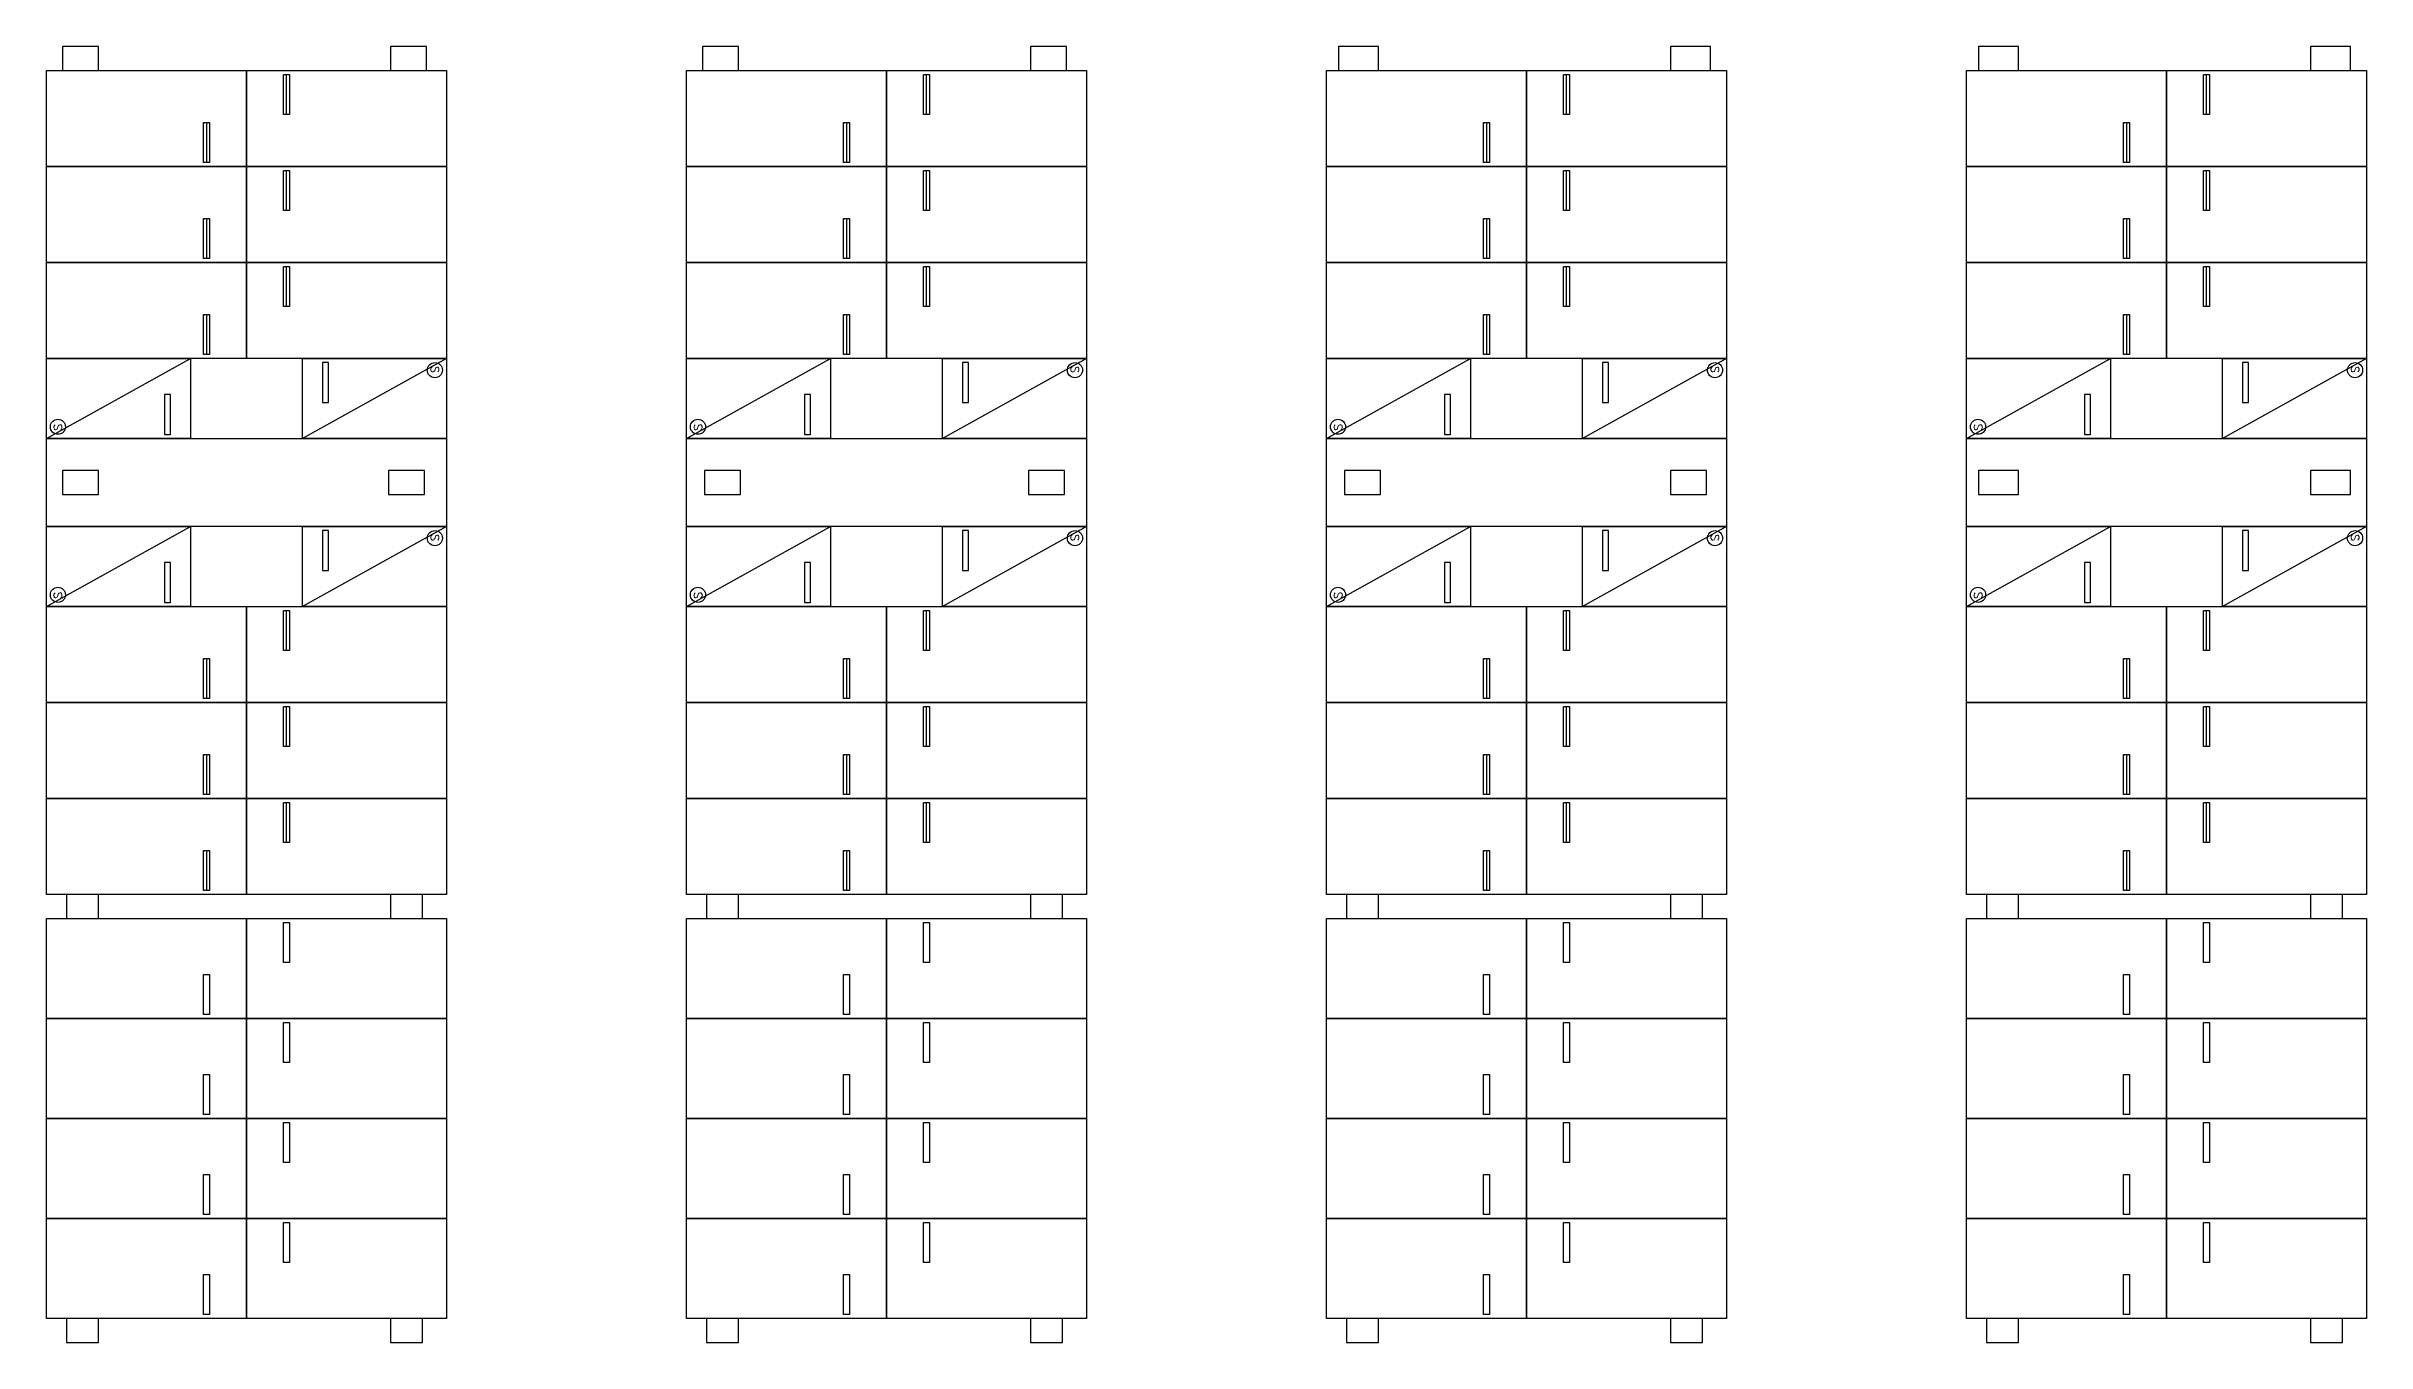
# Model space of a CAD drawing. Header units: millimetres. Extents: x -7614 to 421357, y 87385 to 341757.
# Drawn here: x 243220 to 301220, y 181027 to 213427 of the extents above; entities that cross this region are included whole.
import ezdxf

# ---------------------------------------------------------------- set-up
doc = ezdxf.new("R2010")
doc.units = ezdxf.units.MM
doc.header["$LTSCALE"] = 600
doc.header["$MEASUREMENT"] = 0
doc.layers.add('e-plan', color=9, linetype='CONTINUOUS')
doc.styles.add('kiahn', font='romans.shx', dxfattribs={"bigfont": 'cadhs.shx'})

msp = doc.modelspace()

# ---------------------------------------------------------------- linework, layer by layer
at = {"layer": 'e-plan', "ltscale": 0.5}
for p, q in [((244520, 213427), (243620, 213427)), ((243620, 213427), (243620, 212827)), ((244520, 212827), (244520, 213427)), ((252720, 213427), (251820, 213427)), ((251820, 213427), (251820, 212827)), ((252720, 212827), (252720, 213427)), ((260520, 213427), (259620, 213427)), ((259620, 213427), (259620, 212827)), ((260520, 212827), (260520, 213427)), ((268720, 213427), (267820, 213427)), ((267820, 213427), (267820, 212827)), ((268720, 212827), (268720, 213427)), ((276520, 213427), (275520, 213427)), ((275520, 213427), (275520, 212827)), ((276520, 212827), (276520, 213427)), ((284820, 213427), (283820, 213427)), ((283820, 213427), (283820, 212827)), ((284820, 212827), (284820, 213427)), ((292520, 213427), (291520, 213427)), ((291520, 213427), (291520, 212827)), ((292520, 212827), (292520, 213427)), ((300820, 213427), (299820, 213427)), ((299820, 213427), (299820, 212827)), ((300820, 212827), (300820, 213427)), ((243620, 212827), (244520, 212827)), ((251820, 212827), (252720, 212827)), ((259620, 212827), (260520, 212827)), ((267820, 212827), (268720, 212827)), ((275520, 212827), (276520, 212827)), ((283820, 212827), (284820, 212827)), ((291520, 212827), (292520, 212827)), ((299820, 212827), (300820, 212827)), ((244520, 202827), (243620, 202827)), ((243620, 202827), (243620, 202227)), ((244520, 202227), (244520, 202827)), ((252670, 202827), (251770, 202827)), ((251770, 202827), (251770, 202227)), ((252670, 202227), (252670, 202827)), ((260570, 202827), (259670, 202827)), ((259670, 202827), (259670, 202227)), ((260570, 202227), (260570, 202827)), ((268670, 202827), (267770, 202827)), ((267770, 202827), (267770, 202227)), ((268670, 202227), (268670, 202827)), ((276570, 202827), (275670, 202827)), ((275670, 202827), (275670, 202227)), ((276570, 202227), (276570, 202827)), ((284720, 202827), (283820, 202827)), ((283820, 202827), (283820, 202227)), ((284720, 202227), (284720, 202827)), ((292520, 202827), (291520, 202827)), ((291520, 202827), (291520, 202227)), ((292520, 202227), (292520, 202827)), ((300820, 202827), (299820, 202827)), ((299820, 202827), (299820, 202227)), ((300820, 202227), (300820, 202827)), ((243620, 202227), (244520, 202227)), ((251770, 202227), (252670, 202227)), ((259670, 202227), (260570, 202227)), ((267770, 202227), (268670, 202227)), ((275670, 202227), (276570, 202227)), ((283820, 202227), (284720, 202227)), ((291520, 202227), (292520, 202227)), ((299820, 202227), (300820, 202227)), ((244520, 192227), (243720, 192227)), ((243720, 192227), (243720, 191627)), ((244520, 191627), (244520, 192227)), ((252620, 192227), (251820, 192227)), ((251820, 192227), (251820, 191627)), ((252620, 191627), (252620, 192227)), ((260520, 192227), (259720, 192227)), ((259720, 192227), (259720, 191627)), ((260520, 191627), (260520, 192227)), ((268620, 192227), (267820, 192227)), ((267820, 192227), (267820, 191627)), ((268620, 191627), (268620, 192227)), ((276520, 192227), (275720, 192227)), ((275720, 192227), (275720, 191627)), ((276520, 191627), (276520, 192227)), ((284620, 192227), (283820, 192227)), ((283820, 192227), (283820, 191627)), ((284620, 191627), (284620, 192227)), ((292520, 192227), (291720, 192227)), ((291720, 192227), (291720, 191627)), ((292520, 191627), (292520, 192227)), ((300620, 192227), (299820, 192227)), ((299820, 192227), (299820, 191627)), ((300620, 191627), (300620, 192227)), ((243720, 191627), (244520, 191627)), ((251820, 191627), (252620, 191627)), ((259720, 191627), (260520, 191627)), ((267820, 191627), (268620, 191627)), ((275720, 191627), (276520, 191627)), ((283820, 191627), (284620, 191627)), ((291720, 191627), (292520, 191627)), ((299820, 191627), (300620, 191627)), ((244520, 181627), (243720, 181627)), ((243720, 181627), (243720, 181027)), ((244520, 181027), (244520, 181627)), ((252620, 181627), (251820, 181627)), ((251820, 181627), (251820, 181027)), ((252620, 181027), (252620, 181627)), ((260520, 181627), (259720, 181627)), ((259720, 181627), (259720, 181027)), ((260520, 181027), (260520, 181627)), ((268620, 181627), (267820, 181627)), ((267820, 181627), (267820, 181027)), ((268620, 181027), (268620, 181627)), ((276520, 181627), (275720, 181627)), ((275720, 181627), (275720, 181027)), ((276520, 181027), (276520, 181627)), ((284620, 181627), (283820, 181627)), ((283820, 181627), (283820, 181027)), ((284620, 181027), (284620, 181627)), ((292520, 181627), (291720, 181627)), ((291720, 181627), (291720, 181027)), ((292520, 181027), (292520, 181627)), ((300620, 181627), (299820, 181627)), ((299820, 181627), (299820, 181027)), ((300620, 181027), (300620, 181627)), ((243720, 181027), (244520, 181027)), ((251820, 181027), (252620, 181027)), ((259720, 181027), (260520, 181027)), ((267820, 181027), (268620, 181027)), ((275720, 181027), (276520, 181027)), ((283820, 181027), (284620, 181027)), ((291720, 181027), (292520, 181027)), ((299820, 181027), (300620, 181027))]:
    msp.add_line(p, q, dxfattribs=at)
at = {"layer": 'e-plan'}
for p, q in [((243220, 210427), (243220, 212827)), ((243220, 212827), (248220, 212827)), ((248220, 212827), (248220, 210427)), ((248220, 210427), (248220, 212827)), ((248220, 212827), (253220, 212827)), ((249145, 212727), (249295, 212727)), ((249145, 211727), (249145, 212727)), ((249220, 211727), (249220, 212727)), ((249295, 212727), (249295, 211727)), ((253220, 212827), (253220, 210427)), ((259220, 210427), (259220, 212827)), ((259220, 212827), (264220, 212827)), ((264220, 212827), (264220, 210427)), ((264220, 210427), (264220, 212827)), ((264220, 212827), (269220, 212827)), ((265145, 212727), (265295, 212727)), ((265145, 211727), (265145, 212727)), ((265220, 211727), (265220, 212727)), ((265295, 212727), (265295, 211727)), ((269220, 212827), (269220, 210427)), ((275220, 210427), (275220, 212827)), ((275220, 212827), (280220, 212827)), ((280220, 212827), (280220, 210427)), ((280220, 210427), (280220, 212827)), ((280220, 212827), (285220, 212827)), ((281145, 212727), (281295, 212727)), ((281145, 211727), (281145, 212727)), ((281220, 211727), (281220, 212727)), ((281295, 212727), (281295, 211727)), ((285220, 212827), (285220, 210427)), ((291220, 210427), (291220, 212827)), ((291220, 212827), (296220, 212827)), ((296220, 212827), (296220, 210427)), ((296220, 210427), (296220, 212827)), ((296220, 212827), (301220, 212827)), ((297145, 212727), (297295, 212727)), ((297145, 211727), (297145, 212727)), ((297220, 211727), (297220, 212727)), ((297295, 212727), (297295, 211727)), ((301220, 212827), (301220, 210427)), ((249295, 211727), (249145, 211727)), ((265295, 211727), (265145, 211727)), ((281295, 211727), (281145, 211727)), ((297295, 211727), (297145, 211727)), ((247145, 210527), (247145, 211527)), ((247145, 211527), (247295, 211527)), ((247220, 211527), (247220, 210527)), ((247295, 211527), (247295, 210527)), ((263145, 210527), (263145, 211527)), ((263145, 211527), (263295, 211527)), ((263220, 211527), (263220, 210527)), ((263295, 211527), (263295, 210527)), ((279145, 210527), (279145, 211527)), ((279145, 211527), (279295, 211527)), ((279220, 211527), (279220, 210527)), ((279295, 211527), (279295, 210527)), ((295145, 210527), (295145, 211527)), ((295145, 211527), (295295, 211527)), ((295220, 211527), (295220, 210527)), ((295295, 211527), (295295, 210527)), ((243220, 208027), (243220, 210427)), ((243220, 210427), (248220, 210427)), ((248220, 210427), (243220, 210427)), ((247295, 210527), (247145, 210527)), ((248220, 210427), (248220, 208027)), ((253220, 210427), (248220, 210427)), ((248220, 208027), (248220, 210427)), ((248220, 210427), (253220, 210427)), ((249145, 210327), (249295, 210327)), ((249145, 209327), (249145, 210327)), ((249220, 209327), (249220, 210327)), ((249295, 210327), (249295, 209327)), ((253220, 210427), (253220, 208027)), ((259220, 208027), (259220, 210427)), ((259220, 210427), (264220, 210427)), ((264220, 210427), (259220, 210427)), ((263295, 210527), (263145, 210527)), ((264220, 210427), (264220, 208027)), ((269220, 210427), (264220, 210427)), ((264220, 208027), (264220, 210427)), ((264220, 210427), (269220, 210427)), ((265145, 210327), (265295, 210327)), ((265145, 209327), (265145, 210327)), ((265220, 209327), (265220, 210327)), ((265295, 210327), (265295, 209327)), ((269220, 210427), (269220, 208027)), ((275220, 208027), (275220, 210427)), ((275220, 210427), (280220, 210427)), ((280220, 210427), (275220, 210427)), ((279295, 210527), (279145, 210527)), ((280220, 210427), (280220, 208027)), ((285220, 210427), (280220, 210427)), ((280220, 208027), (280220, 210427)), ((280220, 210427), (285220, 210427)), ((281145, 210327), (281295, 210327)), ((281145, 209327), (281145, 210327)), ((281220, 209327), (281220, 210327)), ((281295, 210327), (281295, 209327)), ((285220, 210427), (285220, 208027)), ((296220, 210427), (291220, 210427)), ((291220, 208027), (291220, 210427)), ((291220, 210427), (296220, 210427)), ((295295, 210527), (295145, 210527)), ((296220, 210427), (296220, 208027)), ((301220, 210427), (296220, 210427)), ((296220, 208027), (296220, 210427)), ((296220, 210427), (301220, 210427)), ((297145, 210327), (297295, 210327)), ((297145, 209327), (297145, 210327)), ((297220, 209327), (297220, 210327)), ((297295, 210327), (297295, 209327)), ((301220, 210427), (301220, 208027)), ((247145, 208127), (247145, 209127)), ((247145, 209127), (247295, 209127)), ((247220, 209127), (247220, 208127)), ((247295, 209127), (247295, 208127)), ((249295, 209327), (249145, 209327)), ((263145, 208127), (263145, 209127)), ((263145, 209127), (263295, 209127)), ((263220, 209127), (263220, 208127)), ((263295, 209127), (263295, 208127)), ((265295, 209327), (265145, 209327)), ((279145, 208127), (279145, 209127)), ((279145, 209127), (279295, 209127)), ((279220, 209127), (279220, 208127)), ((279295, 209127), (279295, 208127)), ((281295, 209327), (281145, 209327)), ((295145, 208127), (295145, 209127)), ((295145, 209127), (295295, 209127)), ((295220, 209127), (295220, 208127)), ((295295, 209127), (295295, 208127)), ((297295, 209327), (297145, 209327)), ((243220, 205627), (243220, 208027)), ((243220, 208027), (248220, 208027)), ((248220, 208027), (243220, 208027)), ((247295, 208127), (247145, 208127)), ((248220, 208027), (248220, 205627)), ((248220, 205627), (248220, 208027)), ((248220, 208027), (253220, 208027)), ((253220, 208027), (248220, 208027)), ((249145, 207927), (249295, 207927)), ((249145, 206927), (249145, 207927)), ((249220, 206927), (249220, 207927)), ((249295, 207927), (249295, 206927)), ((253220, 208027), (253220, 205627)), ((259220, 205627), (259220, 208027)), ((259220, 208027), (264220, 208027)), ((264220, 208027), (259220, 208027)), ((263295, 208127), (263145, 208127)), ((264220, 208027), (264220, 205627)), ((264220, 205627), (264220, 208027)), ((264220, 208027), (269220, 208027)), ((269220, 208027), (264220, 208027)), ((265145, 207927), (265295, 207927)), ((265145, 206927), (265145, 207927)), ((265220, 206927), (265220, 207927)), ((265295, 207927), (265295, 206927)), ((269220, 208027), (269220, 205627)), ((275220, 205627), (275220, 208027)), ((275220, 208027), (280220, 208027)), ((280220, 208027), (275220, 208027)), ((279295, 208127), (279145, 208127)), ((280220, 208027), (280220, 205627)), ((280220, 205627), (280220, 208027)), ((280220, 208027), (285220, 208027)), ((285220, 208027), (280220, 208027)), ((281145, 207927), (281295, 207927)), ((281145, 206927), (281145, 207927)), ((281220, 206927), (281220, 207927)), ((281295, 207927), (281295, 206927)), ((285220, 208027), (285220, 205627)), ((291220, 205627), (291220, 208027)), ((291220, 208027), (296220, 208027)), ((296220, 208027), (291220, 208027)), ((295295, 208127), (295145, 208127)), ((296220, 208027), (296220, 205627)), ((296220, 205627), (296220, 208027)), ((296220, 208027), (301220, 208027)), ((301220, 208027), (296220, 208027)), ((297145, 207927), (297295, 207927)), ((297145, 206927), (297145, 207927)), ((297220, 206927), (297220, 207927)), ((297295, 207927), (297295, 206927)), ((301220, 208027), (301220, 205627)), ((247145, 205727), (247145, 206727)), ((247145, 206727), (247295, 206727)), ((247220, 206727), (247220, 205727)), ((247295, 206727), (247295, 205727)), ((249295, 206927), (249145, 206927)), ((263145, 205727), (263145, 206727)), ((263145, 206727), (263295, 206727)), ((263220, 206727), (263220, 205727)), ((263295, 206727), (263295, 205727)), ((265295, 206927), (265145, 206927)), ((279145, 205727), (279145, 206727)), ((279145, 206727), (279295, 206727)), ((279220, 206727), (279220, 205727)), ((279295, 206727), (279295, 205727)), ((281295, 206927), (281145, 206927)), ((295145, 205727), (295145, 206727)), ((295145, 206727), (295295, 206727)), ((295220, 206727), (295220, 205727)), ((295295, 206727), (295295, 205727)), ((297295, 206927), (297145, 206927)), ((243220, 203627), (246820, 205627)), ((243220, 203627), (243220, 205627)), ((243220, 205627), (246820, 205627)), ((248220, 205627), (243220, 205627)), ((246820, 205627), (246820, 203627)), ((247295, 205727), (247145, 205727)), ((253220, 205627), (248220, 205627)), ((253220, 205627), (249620, 203627)), ((249620, 205627), (253220, 205627)), ((249620, 203627), (249620, 205627)), ((250270, 205527), (250120, 205527)), ((250120, 205527), (250120, 204527)), ((250270, 204527), (250270, 205527)), ((253220, 205627), (253220, 203627)), ((259220, 203627), (262820, 205627)), ((259220, 203627), (259220, 205627)), ((259220, 205627), (262820, 205627)), ((264220, 205627), (259220, 205627)), ((262820, 205627), (262820, 203627)), ((263295, 205727), (263145, 205727)), ((269220, 205627), (264220, 205627)), ((269220, 205627), (265620, 203627)), ((265620, 205627), (269220, 205627)), ((265620, 203627), (265620, 205627)), ((266270, 205527), (266120, 205527)), ((266120, 205527), (266120, 204527)), ((266270, 204527), (266270, 205527)), ((269220, 205627), (269220, 203627)), ((275220, 203627), (278820, 205627)), ((275220, 203627), (275220, 205627)), ((275220, 205627), (278820, 205627)), ((280220, 205627), (275220, 205627)), ((278820, 205627), (278820, 203627)), ((279295, 205727), (279145, 205727)), ((285220, 205627), (280220, 205627)), ((285220, 205627), (281620, 203627)), ((281620, 205627), (285220, 205627)), ((281620, 203627), (281620, 205627)), ((282270, 205527), (282120, 205527)), ((282120, 205527), (282120, 204527)), ((282270, 204527), (282270, 205527)), ((285220, 205627), (285220, 203627)), ((291220, 203627), (294820, 205627)), ((291220, 203627), (291220, 205627)), ((291220, 205627), (294820, 205627)), ((296220, 205627), (291220, 205627)), ((294820, 205627), (294820, 203627)), ((295295, 205727), (295145, 205727)), ((301220, 205627), (296220, 205627)), ((301220, 205627), (297620, 203627)), ((297620, 205627), (301220, 205627)), ((297620, 203627), (297620, 205627)), ((298270, 205527), (298120, 205527)), ((298120, 205527), (298120, 204527)), ((298270, 204527), (298270, 205527)), ((301220, 205627), (301220, 203627)), ((246320, 204727), (246170, 204727)), ((246170, 204727), (246170, 203727)), ((246320, 203727), (246320, 204727)), ((250120, 204527), (250270, 204527)), ((262320, 204727), (262170, 204727)), ((262170, 204727), (262170, 203727)), ((262320, 203727), (262320, 204727)), ((266120, 204527), (266270, 204527)), ((278320, 204727), (278170, 204727)), ((278170, 204727), (278170, 203727)), ((278320, 203727), (278320, 204727)), ((282120, 204527), (282270, 204527)), ((294320, 204727), (294170, 204727)), ((294170, 204727), (294170, 203727)), ((294320, 203727), (294320, 204727)), ((298120, 204527), (298270, 204527)), ((243220, 203627), (253220, 203627)), ((243220, 201427), (243220, 203627)), ((246820, 203627), (243220, 203627)), ((246170, 203727), (246320, 203727)), ((253220, 203627), (249620, 203627)), ((253220, 203627), (253220, 201427)), ((259220, 203627), (269220, 203627)), ((259220, 201427), (259220, 203627)), ((262820, 203627), (259220, 203627)), ((262170, 203727), (262320, 203727)), ((269220, 203627), (265620, 203627)), ((269220, 203627), (269220, 201427)), ((275220, 203627), (285220, 203627)), ((275220, 201427), (275220, 203627)), ((278820, 203627), (275220, 203627)), ((278170, 203727), (278320, 203727)), ((285220, 203627), (281620, 203627)), ((285220, 203627), (285220, 201427)), ((291220, 203627), (301220, 203627)), ((291220, 201427), (291220, 203627)), ((294820, 203627), (291220, 203627)), ((294170, 203727), (294320, 203727)), ((301220, 203627), (297620, 203627)), ((301220, 203627), (301220, 201427)), ((243220, 199427), (246820, 201427)), ((253220, 201427), (243220, 201427)), ((243220, 199427), (243220, 201427)), ((243220, 201427), (246820, 201427)), ((246820, 201427), (246820, 199427)), ((253220, 201427), (249620, 199427)), ((249620, 201427), (253220, 201427)), ((249620, 199427), (249620, 201427)), ((250270, 201327), (250120, 201327)), ((250120, 201327), (250120, 200327)), ((250270, 200327), (250270, 201327)), ((253220, 201427), (253220, 199427)), ((259220, 199427), (262820, 201427)), ((269220, 201427), (259220, 201427)), ((259220, 199427), (259220, 201427)), ((259220, 201427), (262820, 201427)), ((262820, 201427), (262820, 199427)), ((269220, 201427), (265620, 199427)), ((265620, 201427), (269220, 201427)), ((265620, 199427), (265620, 201427)), ((266270, 201327), (266120, 201327)), ((266120, 201327), (266120, 200327)), ((266270, 200327), (266270, 201327)), ((269220, 201427), (269220, 199427)), ((275220, 199427), (278820, 201427)), ((285220, 201427), (275220, 201427)), ((275220, 199427), (275220, 201427)), ((275220, 201427), (278820, 201427)), ((278820, 201427), (278820, 199427)), ((285220, 201427), (281620, 199427)), ((281620, 201427), (285220, 201427)), ((281620, 199427), (281620, 201427)), ((282270, 201327), (282120, 201327)), ((282120, 201327), (282120, 200327)), ((282270, 200327), (282270, 201327)), ((285220, 201427), (285220, 199427)), ((291220, 199427), (294820, 201427)), ((301220, 201427), (291220, 201427)), ((291220, 199427), (291220, 201427)), ((291220, 201427), (294820, 201427)), ((294820, 201427), (294820, 199427)), ((301220, 201427), (297620, 199427)), ((297620, 201427), (301220, 201427)), ((297620, 199427), (297620, 201427)), ((298270, 201327), (298120, 201327)), ((298120, 201327), (298120, 200327)), ((298270, 200327), (298270, 201327)), ((301220, 201427), (301220, 199427)), ((246320, 200527), (246170, 200527)), ((246170, 200527), (246170, 199527)), ((246320, 199527), (246320, 200527)), ((250120, 200327), (250270, 200327)), ((262320, 200527), (262170, 200527)), ((262170, 200527), (262170, 199527)), ((262320, 199527), (262320, 200527)), ((266120, 200327), (266270, 200327)), ((278320, 200527), (278170, 200527)), ((278170, 200527), (278170, 199527)), ((278320, 199527), (278320, 200527)), ((282120, 200327), (282270, 200327)), ((294320, 200527), (294170, 200527)), ((294170, 200527), (294170, 199527)), ((294320, 199527), (294320, 200527)), ((298120, 200327), (298270, 200327)), ((246170, 199527), (246320, 199527)), ((262170, 199527), (262320, 199527)), ((278170, 199527), (278320, 199527)), ((294170, 199527), (294320, 199527)), ((246820, 199427), (243220, 199427)), ((243220, 197027), (243220, 199427)), ((243220, 199427), (248220, 199427)), ((248220, 199427), (248220, 197027)), ((248220, 197027), (248220, 199427)), ((248220, 199427), (253220, 199427)), ((249145, 199327), (249295, 199327)), ((249145, 198327), (249145, 199327)), ((249220, 198327), (249220, 199327)), ((249295, 199327), (249295, 198327)), ((253220, 199427), (249620, 199427)), ((253220, 199427), (253220, 197027)), ((262820, 199427), (259220, 199427)), ((259220, 197027), (259220, 199427)), ((259220, 199427), (264220, 199427)), ((264220, 199427), (264220, 197027)), ((264220, 197027), (264220, 199427)), ((264220, 199427), (269220, 199427)), ((265145, 199327), (265295, 199327)), ((265145, 198327), (265145, 199327)), ((265220, 198327), (265220, 199327)), ((265295, 199327), (265295, 198327)), ((269220, 199427), (265620, 199427)), ((269220, 199427), (269220, 197027)), ((278820, 199427), (275220, 199427)), ((275220, 197027), (275220, 199427)), ((275220, 199427), (280220, 199427)), ((280220, 199427), (280220, 197027)), ((280220, 197027), (280220, 199427)), ((280220, 199427), (285220, 199427)), ((281145, 199327), (281295, 199327)), ((281145, 198327), (281145, 199327)), ((281220, 198327), (281220, 199327)), ((281295, 199327), (281295, 198327)), ((285220, 199427), (281620, 199427)), ((285220, 199427), (285220, 197027)), ((294820, 199427), (291220, 199427)), ((291220, 197027), (291220, 199427)), ((291220, 199427), (296220, 199427)), ((296220, 199427), (296220, 197027)), ((296220, 197027), (296220, 199427)), ((296220, 199427), (301220, 199427)), ((297145, 199327), (297295, 199327)), ((297145, 198327), (297145, 199327)), ((297220, 198327), (297220, 199327)), ((297295, 199327), (297295, 198327)), ((301220, 199427), (297620, 199427)), ((301220, 199427), (301220, 197027)), ((247145, 197127), (247145, 198127)), ((247145, 198127), (247295, 198127)), ((247220, 198127), (247220, 197127)), ((247295, 198127), (247295, 197127)), ((249295, 198327), (249145, 198327)), ((263145, 197127), (263145, 198127)), ((263145, 198127), (263295, 198127)), ((263220, 198127), (263220, 197127)), ((263295, 198127), (263295, 197127)), ((265295, 198327), (265145, 198327)), ((279145, 197127), (279145, 198127)), ((279145, 198127), (279295, 198127)), ((279220, 198127), (279220, 197127)), ((279295, 198127), (279295, 197127)), ((281295, 198327), (281145, 198327)), ((295145, 197127), (295145, 198127)), ((295145, 198127), (295295, 198127)), ((295220, 198127), (295220, 197127)), ((295295, 198127), (295295, 197127)), ((297295, 198327), (297145, 198327)), ((243220, 194627), (243220, 197027)), ((243220, 197027), (248220, 197027)), ((248220, 197027), (243220, 197027)), ((247295, 197127), (247145, 197127)), ((248220, 197027), (248220, 194627)), ((253220, 197027), (248220, 197027)), ((248220, 194627), (248220, 197027)), ((248220, 197027), (253220, 197027)), ((249145, 196927), (249295, 196927)), ((249145, 195927), (249145, 196927)), ((249220, 195927), (249220, 196927)), ((249295, 196927), (249295, 195927)), ((253220, 197027), (253220, 194627)), ((259220, 194627), (259220, 197027)), ((259220, 197027), (264220, 197027)), ((264220, 197027), (259220, 197027)), ((263295, 197127), (263145, 197127)), ((264220, 197027), (264220, 194627)), ((269220, 197027), (264220, 197027)), ((264220, 194627), (264220, 197027)), ((264220, 197027), (269220, 197027)), ((265145, 196927), (265295, 196927)), ((265145, 195927), (265145, 196927)), ((265220, 195927), (265220, 196927)), ((265295, 196927), (265295, 195927)), ((269220, 197027), (269220, 194627)), ((275220, 194627), (275220, 197027)), ((275220, 197027), (280220, 197027)), ((280220, 197027), (275220, 197027)), ((279295, 197127), (279145, 197127)), ((280220, 197027), (280220, 194627)), ((285220, 197027), (280220, 197027)), ((280220, 194627), (280220, 197027)), ((280220, 197027), (285220, 197027)), ((281145, 196927), (281295, 196927)), ((281145, 195927), (281145, 196927)), ((281220, 195927), (281220, 196927)), ((281295, 196927), (281295, 195927)), ((285220, 197027), (285220, 194627)), ((291220, 194627), (291220, 197027)), ((291220, 197027), (296220, 197027)), ((296220, 197027), (291220, 197027)), ((295295, 197127), (295145, 197127)), ((296220, 197027), (296220, 194627)), ((301220, 197027), (296220, 197027)), ((296220, 194627), (296220, 197027)), ((296220, 197027), (301220, 197027)), ((297145, 196927), (297295, 196927)), ((297145, 195927), (297145, 196927)), ((297220, 195927), (297220, 196927)), ((297295, 196927), (297295, 195927)), ((301220, 197027), (301220, 194627)), ((247145, 194727), (247145, 195727)), ((247145, 195727), (247295, 195727)), ((247220, 195727), (247220, 194727)), ((247295, 195727), (247295, 194727)), ((249295, 195927), (249145, 195927)), ((263145, 194727), (263145, 195727)), ((263145, 195727), (263295, 195727)), ((263220, 195727), (263220, 194727)), ((263295, 195727), (263295, 194727)), ((265295, 195927), (265145, 195927)), ((279145, 194727), (279145, 195727)), ((279145, 195727), (279295, 195727)), ((279220, 195727), (279220, 194727)), ((279295, 195727), (279295, 194727)), ((281295, 195927), (281145, 195927)), ((295145, 194727), (295145, 195727)), ((295145, 195727), (295295, 195727)), ((295220, 195727), (295220, 194727)), ((295295, 195727), (295295, 194727)), ((297295, 195927), (297145, 195927)), ((243220, 192227), (243220, 194627)), ((243220, 194627), (248220, 194627)), ((248220, 194627), (243220, 194627)), ((247295, 194727), (247145, 194727)), ((248220, 194627), (248220, 192227)), ((248220, 192227), (248220, 194627)), ((248220, 194627), (253220, 194627)), ((253220, 194627), (248220, 194627)), ((249145, 194527), (249295, 194527)), ((249145, 193527), (249145, 194527)), ((249220, 193527), (249220, 194527)), ((249295, 194527), (249295, 193527)), ((253220, 194627), (253220, 192227)), ((259220, 192227), (259220, 194627)), ((259220, 194627), (264220, 194627)), ((264220, 194627), (259220, 194627)), ((263295, 194727), (263145, 194727)), ((264220, 194627), (264220, 192227)), ((264220, 192227), (264220, 194627)), ((264220, 194627), (269220, 194627)), ((269220, 194627), (264220, 194627)), ((265145, 194527), (265295, 194527)), ((265145, 193527), (265145, 194527)), ((265220, 193527), (265220, 194527)), ((265295, 194527), (265295, 193527)), ((269220, 194627), (269220, 192227)), ((275220, 192227), (275220, 194627)), ((275220, 194627), (280220, 194627)), ((280220, 194627), (275220, 194627)), ((279295, 194727), (279145, 194727)), ((280220, 194627), (280220, 192227)), ((280220, 192227), (280220, 194627)), ((280220, 194627), (285220, 194627)), ((285220, 194627), (280220, 194627)), ((281145, 194527), (281295, 194527)), ((281145, 193527), (281145, 194527)), ((281220, 193527), (281220, 194527)), ((281295, 194527), (281295, 193527)), ((285220, 194627), (285220, 192227)), ((291220, 192227), (291220, 194627)), ((291220, 194627), (296220, 194627)), ((296220, 194627), (291220, 194627)), ((295295, 194727), (295145, 194727)), ((296220, 194627), (296220, 192227)), ((296220, 192227), (296220, 194627)), ((296220, 194627), (301220, 194627)), ((301220, 194627), (296220, 194627)), ((297145, 194527), (297295, 194527)), ((297145, 193527), (297145, 194527)), ((297220, 193527), (297220, 194527)), ((297295, 194527), (297295, 193527)), ((301220, 194627), (301220, 192227)), ((247145, 192327), (247145, 193327)), ((247145, 193327), (247295, 193327)), ((247220, 193327), (247220, 192327)), ((247295, 193327), (247295, 192327)), ((249295, 193527), (249145, 193527)), ((263145, 192327), (263145, 193327)), ((263145, 193327), (263295, 193327)), ((263220, 193327), (263220, 192327)), ((263295, 193327), (263295, 192327)), ((265295, 193527), (265145, 193527)), ((279145, 192327), (279145, 193327)), ((279145, 193327), (279295, 193327)), ((279220, 193327), (279220, 192327)), ((279295, 193327), (279295, 192327)), ((281295, 193527), (281145, 193527)), ((295145, 192327), (295145, 193327)), ((295145, 193327), (295295, 193327)), ((295220, 193327), (295220, 192327)), ((295295, 193327), (295295, 192327)), ((297295, 193527), (297145, 193527)), ((248220, 192227), (243220, 192227)), ((247295, 192327), (247145, 192327)), ((253220, 192227), (248220, 192227)), ((264220, 192227), (259220, 192227)), ((263295, 192327), (263145, 192327)), ((269220, 192227), (264220, 192227)), ((280220, 192227), (275220, 192227)), ((279295, 192327), (279145, 192327)), ((285220, 192227), (280220, 192227)), ((296220, 192227), (291220, 192227)), ((295295, 192327), (295145, 192327)), ((301220, 192227), (296220, 192227)), ((243220, 189127), (243220, 191627)), ((243220, 191627), (248220, 191627)), ((248220, 191627), (248220, 189127)), ((248220, 189127), (248220, 191627)), ((248220, 191627), (253220, 191627)), ((249145, 191527), (249295, 191527)), ((249145, 190527), (249145, 191527)), ((249295, 191527), (249295, 190527)), ((253220, 191627), (253220, 189127)), ((259220, 189127), (259220, 191627)), ((259220, 191627), (264220, 191627)), ((264220, 191627), (264220, 189127)), ((264220, 189127), (264220, 191627)), ((264220, 191627), (269220, 191627)), ((265145, 191527), (265295, 191527)), ((265145, 190527), (265145, 191527)), ((265295, 191527), (265295, 190527)), ((269220, 191627), (269220, 189127)), ((275220, 189127), (275220, 191627)), ((275220, 191627), (280220, 191627)), ((280220, 191627), (280220, 189127)), ((280220, 189127), (280220, 191627)), ((280220, 191627), (285220, 191627)), ((281145, 191527), (281295, 191527)), ((281145, 190527), (281145, 191527)), ((281295, 191527), (281295, 190527)), ((285220, 191627), (285220, 189127)), ((291220, 189127), (291220, 191627)), ((291220, 191627), (296220, 191627)), ((296220, 191627), (296220, 189127)), ((296220, 189127), (296220, 191627)), ((296220, 191627), (301220, 191627)), ((297145, 191527), (297295, 191527)), ((297145, 190527), (297145, 191527)), ((297295, 191527), (297295, 190527)), ((301220, 191627), (301220, 189127)), ((249295, 190527), (249145, 190527)), ((265295, 190527), (265145, 190527)), ((281295, 190527), (281145, 190527)), ((297295, 190527), (297145, 190527)), ((247145, 189227), (247145, 190227)), ((247145, 190227), (247295, 190227)), ((247295, 190227), (247295, 189227)), ((263145, 189227), (263145, 190227)), ((263145, 190227), (263295, 190227)), ((263295, 190227), (263295, 189227)), ((279145, 189227), (279145, 190227)), ((279145, 190227), (279295, 190227)), ((279295, 190227), (279295, 189227)), ((295145, 189227), (295145, 190227)), ((295145, 190227), (295295, 190227)), ((295295, 190227), (295295, 189227)), ((243220, 186627), (243220, 189127)), ((243220, 189127), (248220, 189127)), ((248220, 189127), (243220, 189127)), ((247295, 189227), (247145, 189227)), ((248220, 189127), (248220, 186627)), ((253220, 189127), (248220, 189127)), ((248220, 186627), (248220, 189127)), ((248220, 189127), (253220, 189127)), ((253220, 189127), (253220, 186627)), ((259220, 186627), (259220, 189127)), ((259220, 189127), (264220, 189127)), ((264220, 189127), (259220, 189127)), ((263295, 189227), (263145, 189227)), ((264220, 189127), (264220, 186627)), ((269220, 189127), (264220, 189127)), ((264220, 186627), (264220, 189127)), ((264220, 189127), (269220, 189127)), ((269220, 189127), (269220, 186627)), ((275220, 186627), (275220, 189127)), ((275220, 189127), (280220, 189127)), ((280220, 189127), (275220, 189127)), ((279295, 189227), (279145, 189227)), ((280220, 189127), (280220, 186627)), ((285220, 189127), (280220, 189127)), ((280220, 186627), (280220, 189127)), ((280220, 189127), (285220, 189127)), ((285220, 189127), (285220, 186627)), ((291220, 186627), (291220, 189127)), ((291220, 189127), (296220, 189127)), ((296220, 189127), (291220, 189127)), ((295295, 189227), (295145, 189227)), ((296220, 189127), (296220, 186627)), ((301220, 189127), (296220, 189127)), ((296220, 186627), (296220, 189127)), ((296220, 189127), (301220, 189127)), ((301220, 189127), (301220, 186627)), ((249145, 189027), (249295, 189027)), ((249145, 188027), (249145, 189027)), ((249295, 189027), (249295, 188027)), ((265145, 189027), (265295, 189027)), ((265145, 188027), (265145, 189027)), ((265295, 189027), (265295, 188027)), ((281145, 189027), (281295, 189027)), ((281145, 188027), (281145, 189027)), ((281295, 189027), (281295, 188027)), ((297145, 189027), (297295, 189027)), ((297145, 188027), (297145, 189027)), ((297295, 189027), (297295, 188027)), ((249295, 188027), (249145, 188027)), ((265295, 188027), (265145, 188027)), ((281295, 188027), (281145, 188027)), ((297295, 188027), (297145, 188027)), ((247145, 186727), (247145, 187727)), ((247145, 187727), (247295, 187727)), ((247295, 187727), (247295, 186727)), ((263145, 186727), (263145, 187727)), ((263145, 187727), (263295, 187727)), ((263295, 187727), (263295, 186727)), ((279145, 186727), (279145, 187727)), ((279145, 187727), (279295, 187727)), ((279295, 187727), (279295, 186727)), ((295145, 186727), (295145, 187727)), ((295145, 187727), (295295, 187727)), ((295295, 187727), (295295, 186727)), ((243220, 184127), (243220, 186627)), ((243220, 186627), (248220, 186627)), ((248220, 186627), (243220, 186627)), ((247295, 186727), (247145, 186727)), ((248220, 186627), (248220, 184127)), ((253220, 186627), (248220, 186627)), ((248220, 184127), (248220, 186627)), ((248220, 186627), (253220, 186627)), ((249145, 186527), (249295, 186527)), ((249145, 185527), (249145, 186527)), ((249295, 186527), (249295, 185527)), ((253220, 186627), (253220, 184127)), ((259220, 184127), (259220, 186627)), ((259220, 186627), (264220, 186627)), ((264220, 186627), (259220, 186627)), ((263295, 186727), (263145, 186727)), ((264220, 186627), (264220, 184127)), ((269220, 186627), (264220, 186627)), ((264220, 184127), (264220, 186627)), ((264220, 186627), (269220, 186627)), ((265145, 186527), (265295, 186527)), ((265145, 185527), (265145, 186527)), ((265295, 186527), (265295, 185527)), ((269220, 186627), (269220, 184127)), ((275220, 184127), (275220, 186627)), ((275220, 186627), (280220, 186627)), ((280220, 186627), (275220, 186627)), ((279295, 186727), (279145, 186727)), ((280220, 186627), (280220, 184127)), ((285220, 186627), (280220, 186627)), ((280220, 184127), (280220, 186627)), ((280220, 186627), (285220, 186627)), ((281145, 186527), (281295, 186527)), ((281145, 185527), (281145, 186527)), ((281295, 186527), (281295, 185527)), ((285220, 186627), (285220, 184127)), ((291220, 184127), (291220, 186627)), ((291220, 186627), (296220, 186627)), ((296220, 186627), (291220, 186627)), ((295295, 186727), (295145, 186727)), ((296220, 186627), (296220, 184127)), ((301220, 186627), (296220, 186627)), ((296220, 184127), (296220, 186627)), ((296220, 186627), (301220, 186627)), ((297145, 186527), (297295, 186527)), ((297145, 185527), (297145, 186527)), ((297295, 186527), (297295, 185527)), ((301220, 186627), (301220, 184127)), ((247145, 184227), (247145, 185227)), ((247145, 185227), (247295, 185227)), ((247295, 185227), (247295, 184227)), ((249295, 185527), (249145, 185527)), ((263145, 184227), (263145, 185227)), ((263145, 185227), (263295, 185227)), ((263295, 185227), (263295, 184227)), ((265295, 185527), (265145, 185527)), ((279145, 184227), (279145, 185227)), ((279145, 185227), (279295, 185227)), ((279295, 185227), (279295, 184227)), ((281295, 185527), (281145, 185527)), ((295145, 184227), (295145, 185227)), ((295145, 185227), (295295, 185227)), ((295295, 185227), (295295, 184227)), ((297295, 185527), (297145, 185527)), ((248220, 184127), (243220, 184127)), ((243220, 181627), (243220, 184127)), ((243220, 184127), (248220, 184127)), ((247295, 184227), (247145, 184227)), ((248220, 184127), (248220, 181627)), ((253220, 184127), (248220, 184127)), ((248220, 181627), (248220, 184127)), ((248220, 184127), (253220, 184127)), ((249145, 184027), (249295, 184027)), ((249145, 183027), (249145, 184027)), ((249295, 184027), (249295, 183027)), ((253220, 184127), (253220, 181627)), ((264220, 184127), (259220, 184127)), ((259220, 181627), (259220, 184127)), ((259220, 184127), (264220, 184127)), ((263295, 184227), (263145, 184227)), ((264220, 184127), (264220, 181627)), ((269220, 184127), (264220, 184127)), ((264220, 181627), (264220, 184127)), ((264220, 184127), (269220, 184127)), ((265145, 184027), (265295, 184027)), ((265145, 183027), (265145, 184027)), ((265295, 184027), (265295, 183027)), ((269220, 184127), (269220, 181627)), ((280220, 184127), (275220, 184127)), ((275220, 181627), (275220, 184127)), ((275220, 184127), (280220, 184127)), ((279295, 184227), (279145, 184227)), ((280220, 184127), (280220, 181627)), ((285220, 184127), (280220, 184127)), ((280220, 181627), (280220, 184127)), ((280220, 184127), (285220, 184127)), ((281145, 184027), (281295, 184027)), ((281145, 183027), (281145, 184027)), ((281295, 184027), (281295, 183027)), ((285220, 184127), (285220, 181627)), ((296220, 184127), (291220, 184127)), ((291220, 181627), (291220, 184127)), ((291220, 184127), (296220, 184127)), ((295295, 184227), (295145, 184227)), ((296220, 184127), (296220, 181627)), ((301220, 184127), (296220, 184127)), ((296220, 181627), (296220, 184127)), ((296220, 184127), (301220, 184127)), ((297145, 184027), (297295, 184027)), ((297145, 183027), (297145, 184027)), ((297295, 184027), (297295, 183027)), ((301220, 184127), (301220, 181627)), ((247145, 181727), (247145, 182727)), ((247145, 182727), (247295, 182727)), ((247295, 182727), (247295, 181727)), ((249295, 183027), (249145, 183027)), ((263145, 181727), (263145, 182727)), ((263145, 182727), (263295, 182727)), ((263295, 182727), (263295, 181727)), ((265295, 183027), (265145, 183027)), ((279145, 181727), (279145, 182727)), ((279145, 182727), (279295, 182727)), ((279295, 182727), (279295, 181727)), ((281295, 183027), (281145, 183027)), ((295145, 181727), (295145, 182727)), ((295145, 182727), (295295, 182727)), ((295295, 182727), (295295, 181727)), ((297295, 183027), (297145, 183027)), ((248220, 181627), (243220, 181627)), ((247295, 181727), (247145, 181727)), ((253220, 181627), (248220, 181627)), ((264220, 181627), (259220, 181627)), ((263295, 181727), (263145, 181727)), ((269220, 181627), (264220, 181627)), ((280220, 181627), (275220, 181627)), ((279295, 181727), (279145, 181727)), ((285220, 181627), (280220, 181627)), ((296220, 181627), (291220, 181627)), ((295295, 181727), (295145, 181727)), ((301220, 181627), (296220, 181627))]:
    msp.add_line(p, q, dxfattribs=at)
at = {"layer": 'e-plan', "lineweight": -3}
for centre in [(252932, 205335), (268932, 205335), (284932, 205335), (300932, 205335), (243508, 203919), (259508, 203919), (275508, 203919), (291508, 203919), (252932, 201135), (268932, 201135), (284932, 201135), (300932, 201135), (243508, 199719), (259508, 199719), (275508, 199719), (291508, 199719)]:
    msp.add_circle(centre, 189, dxfattribs=at)

# ---------------------------------------------------------------- texts
at = {"layer": 'e-plan', "lineweight": -3, "style": 'kiahn'}
for rotation, p in [(270, (252831, 205434)), (270, (268831, 205434)), (270, (284831, 205434)), (270, (300831, 205434)), (90, (243610, 203820)), (90, (259610, 203820)), (90, (275610, 203820)), (90, (291610, 203820)), (270, (252831, 201234)), (270, (268831, 201234)), (270, (284831, 201234)), (270, (300831, 201234)), (90, (243610, 199620)), (90, (259610, 199620)), (90, (275610, 199620)), (90, (291610, 199620))]:
    msp.add_text('S', height=200, rotation=rotation, dxfattribs=at).set_placement(p)

doc.saveas('drawing.dxf')
